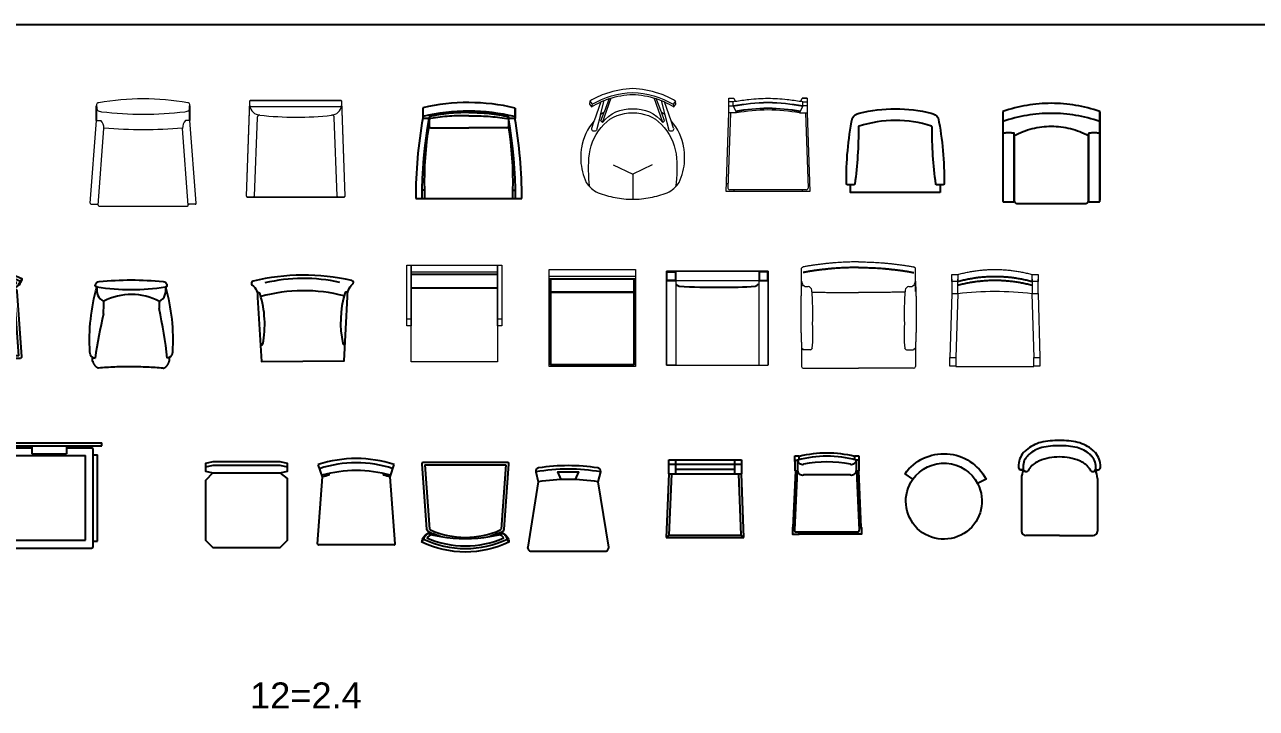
# Model space of a CAD drawing. Header units: millimetres. Extents: x 14385 to 129787, y 107826 to 186798.
# Drawn here: x 54986 to 62113, y 175873 to 179831 of the extents above; entities that cross this region are included whole.
import ezdxf

# ---------------------------------------------------------------- set-up
doc = ezdxf.new("R2010")
doc.units = ezdxf.units.MM
doc.header["$LTSCALE"] = 1000
doc.set_wipeout_variables(frame=1)
doc.linetypes.add('DASHED2', pattern=[0.375, 0.25, -0.125])
for name, color, linetype in [('FF-FURN', 51, 'Continuous'), ('TEXT', 50, 'Continuous'), ('wipess', 8, 'Continuous')]:
    doc.layers.add(name, color=color, linetype=linetype)
doc.styles.add('ar', font='arial.ttf')

# ---------------------------------------------------------------- blocks, each defined once
blk = doc.blocks.new('A$C05EE60CC')
blk.add_wipeout([(210.9, 121.7), (-210.1, -121.3), (-216.3, -121.9), (-217.8, -121.1), (-219.6, -119.1), (-387.2, 226.1), (-388.3, 231.5), (-388.1, 236.3), (-387, 240.9), (-384.6, 245.9), (-380.3, 251), (-354.5, 281.8), (-338.1, 301.4), (-377.9, 266.3), (-391, 248.9), (-398.5, 248.2), (-405.5, 248.3), (-414.6, 249.8), (-421.9, 252.2), (-430.3, 256.3), (-435.7, 260.1), (-441.1, 264.8), (-444, 267.8), (-445.8, 270), (-447.7, 272.6), (-449.5, 275.4), (-434.6, 296), (-427.3, 305.5), (-414.2, 321.5), (-397.6, 340.3), (-372.3, 366.1), (-351.1, 385.4), (-336.6, 397.6), (-297.9, 426.5), (-274.1, 441.9), (-238.6, 462.1), (-212.6, 474.9), (-183.1, 487.5), (-147.2, 500.4), (-114.9, 509.9), (-86.7, 516.5), (-50.3, 522.9), (-24.3, 526), (-13.7, 526.9), (-9.6, 517.3), (-8, 511.1), (-6.8, 500.1), (-7, 495.7), (-7.8, 489.2), (-8.9, 484.4), (-10.4, 479.9), (-12.1, 475.9), (-13.9, 472.3), (-15.9, 468.8), (-20.1, 463.1), (-23.4, 462.8), (-30.9, 461.9), (-41.7, 460.5), (-91.9, 443.5), (-60, 450.4), (-46.2, 452.7), (-39.9, 453.7), (-31.8, 454.7), (-22.2, 455.9), (-18.8, 456), (-15.2, 455.6), (-12.9, 455.1), (-10.5, 454.2), (-6.8, 452.3), (-4.7, 450.7), (-2.2, 448.4), (2.8, 440.9), (212.7, 131), (213.5, 129.2), (213.8, 126.8), (213.5, 125.1), (212.8, 123.8), (212.3, 123)])
at = {"color": 53}
blk.add_line((-13.7, 527), (-12.1, 507), dxfattribs=at)
at = {"color": 59}
for p, q in [((195.1, 129.9), (-13.8, 438.8)), ((-210.1, -104), (-373.1, 231.4)), ((195.1, 129.9), (-210.1, -104))]:
    blk.add_line(p, q, dxfattribs=at)
at = {"color": 0, "linetype": 'Continuous'}
blk.add_lwpolyline([(-91.9, 443.5, -0.03515), (-20.6, 456, -0.221919), (-2.2, 448.4), (211.6, 132.2, -0.488206), (210.9, 121.7), (-210.1, -121.3, -0.528393), (-220.3, -117.2), (-387.2, 226.1, -0.221919), (-384.6, 245.9), (-338.1, 301.4), (-377.9, 266.3), (-391, 248.9, -0.305892), (-449.5, 275.4, -0.225695), (-13.7, 527, -0.305892), (-20.1, 463.1, 0.010418), (-41.7, 460.5), (-91.9, 443.5)], format="xyb", dxfattribs=at)
at = {"color": 53}
blk.add_lwpolyline([(-449.5, 275.4), (-433, 264)], dxfattribs=at)
for centre, radius, start, end in [((32.9, -57), 565.8, 94.56345, 145.43655), ((-72.4, 495.3), 61.4, 328.43705, 11.01999), ((-392.7, 310.4), 61.4, 228.98001, 271.56295)]:
    blk.add_arc(centre, radius, start, end, dxfattribs=at)
at = {"color": 59}
for centre, radius, start, end in [((32.9, -57), 550.8, 96.16141, 143.83859), ((32.9, -57), 500.8, 96.22645, 143.77355), ((-72.4, 495.3), 46.4, 311.42754, 354.25754), ((-392.7, 310.4), 46.4, 245.74246, 288.57246)]:
    blk.add_arc(centre, radius, start, end, dxfattribs=at)
at = {"color": 0, "linetype": 'Continuous'}
blk.add_arc((207.4, -359.3), 856.8, 110.45237, 129.54763, dxfattribs=at)
at = {"color": 250}
for centre, start, end in [((-19.6, 432.5), 47.86314, 102.15075), ((-364.7, 233.2), 137.84925, 192.13686)]:
    blk.add_arc(centre, 8.6, start, end, dxfattribs=at)
blk = doc.blocks.new('做成ACAD TuKuai0062')
at = {"linetype": 'Continuous'}
blk.add_lwpolyline([(-214.6, 0), (214.6, 0, 0.462066), (234.3, 23.2), (173.2, 400.5), (188, 458.5, 0.417004), (171.4, 481.6, 0.075093), (-171.4, 481.6, 0.417004), (-188, 458.5), (-173.2, 400.5), (-234.3, 23.2, 0.462066), (-214.6, 0, -3.995659)], format="xyb", dxfattribs=at)
at = {"color": 57, "linetype": 'Continuous'}
blk.add_lwpolyline([(-40, 413.7), (-60, 458.5), (60, 458.5), (40, 413.7)], dxfattribs=at)
blk.add_arc((0, -658.5), 1132.7, 80.44743, 99.55257, dxfattribs=at)
at = {"linetype": 'Continuous'}
blk.add_arc((0, -666.4), 1080.9, 80.77726, 99.22274, dxfattribs=at)
blk = doc.blocks.new('B')
blk.add_wipeout([(-194.7, 274.3), (-237.9, 263.5), (-237.9, 220.3), (-194.7, 209.5), (-237.9, 166.3), (-237.9, -179.3), (-194.7, -222.5), (194.1, -222.5), (237.3, -179.3), (237.3, 177.1), (194.1, 209.5), (237.3, 220.3), (237.3, 263.5), (194.1, 274.3)]).dxf.layer = 'wipess'
at = {"color": 54, "linetype": 'ByBlock'}
for p, q in [((-194.7, 252.7), (-237.9, 241.9)), ((194.1, 252.7), (-194.7, 252.7)), ((237.3, 241.9), (194.1, 252.7)), ((-194.7, 209.5), (194.1, 209.5))]:
    blk.add_line(p, q, dxfattribs=at)
at = {"linetype": 'ByBlock'}
blk.add_lwpolyline([(194.1, 209.5), (237.3, 220.3), (237.3, 263.5), (194.1, 274.3), (-194.7, 274.3), (-237.9, 263.5), (-237.9, 220.3), (-194.7, 209.5), (-237.9, 166.3), (-237.9, -179.3), (-194.7, -222.5), (194.1, -222.5), (237.3, -179.3), (237.3, 177.1)], close=True, dxfattribs=at)
blk = doc.blocks.new('A$C4A8B782B')
blk.add_wipeout([(222.2, -1016.3), (222.2, -1040.4), (233.6, -1053.3), (237, -1067.9), (238, -1091), (239, -1130.2), (237.7, -1193.8), (235.2, -1232.1), (230.6, -1276.9), (223, -1328.3), (217.1, -1359.7), (209.2, -1396), (206.9, -1405.7), (204, -1417.2), (201.2, -1427.9), (198.4, -1438.5), (197.5, -1441.7), (196, -1446.9), (197.2, -1446.8), (199.3, -1447.1), (201.9, -1448.1), (203, -1448.9), (204.3, -1450.3), (205.7, -1452.9), (205.8, -1453.6), (205.6, -1456.5), (204.2, -1462.2), (202.1, -1466.5), (200.7, -1468.6), (198.1, -1471.4), (194.5, -1474.2), (191.7, -1475.8), (188.8, -1477), (185.9, -1477.8), (175.8, -1478.9), (126.1, -1483), (56.1, -1486.6), (10.5, -1487.5), (-19.5, -1487.4), (-82.5, -1485.7), (-150.4, -1481.4), (-177.3, -1479), (-191.3, -1477.2), (-197.7, -1474.2), (-202.4, -1470.1), (-205.9, -1465.3), (-207.7, -1461.1), (-208.8, -1455.2), (-208.4, -1451.9), (-207, -1449.6), (-205.5, -1448.3), (-204.4, -1447.6), (-202.4, -1447), (-200.9, -1446.8), (-199.7, -1446.9), (-206.3, -1422.7), (-212.4, -1398.5), (-217.7, -1375), (-225.5, -1334.7), (-231.1, -1300.4), (-234.7, -1272.6), (-238, -1242), (-240.2, -1214.1), (-242.5, -1160.1), (-242.6, -1128.9), (-242, -1100.8), (-241.1, -1081), (-239.9, -1061), (-232.8, -1046.6), (-226.2, -1040.7), (-222.5, -1038.5), (-221.5, -1016.5), (-218.9, -1007.6), (-214.5, -998.6), (-201.1, -983.7), (-186.9, -976), (-147.7, -979.8), (-103.4, -982.1), (-55.7, -984.1), (-16, -984.9), (59.9, -984.4), (108, -982.6), (134.5, -981.1), (167.2, -978.9), (187, -977.3), (196.4, -981.8), (206, -989.4), (212.6, -997.2), (216.9, -1004.7), (216.9, -1004.7)])
blk.add_lwpolyline([(222.2, -1016.3), (222.2, -1040.4, -0.272197), (237, -1070.3, -0.084996), (196, -1446.9, -0.358062), (205.7, -1452.9), (205.8, -1453.2), (205.8, -1454, -0.383738), (183.2, -1478.1, -0.050605), (-186.2, -1478.2, -0.392463), (-208.9, -1453.2, -0.389694), (-199.7, -1446.9, -0.084991), (-240.5, -1070.3, -0.302708), (-222.5, -1038.5), (-221.5, -1016.5)], format="xyb")
at = {"color": 55}
blk.add_lwpolyline([(-222.3, -1038.4, -0.092226), (-210.8, -1035.1)], format="xyb", dxfattribs=at)
at = {"color": 59, "linetype": 'DASHED2', "ltscale": 100}
for centre, radius, start, end in [((-168.3, -1026.8), 54.1, 110.10382, 169.04205), ((7.1, 1103.8), 2088.8, 264.66863, 274.93974), ((168, -1028), 54.1, 12.03498, 69.50456)]:
    blk.add_arc(centre, radius, start, end, dxfattribs=at)
at = {"color": 55}
for centre, radius, start, end in [((3007, -655.7), 3240, 186.72538, 191.85878), ((-2371.7, -673.3), 2603.8, 346.28981, 352.0138), ((204.1, -1067.9), 32.9, 56.7052, 85.26245), ((-741.2, -1326.5), 577.4, 356.34587, 0.49794), ((-741.2, -1326.5), 577.4, 356.34587, 0.49794), ((1856.3, -1350.5), 1699.3, 177.97854, 180.47427), ((1856.3, -1350.5), 1699.3, 177.97854, 180.47427), ((-130.9, -1426.4), 71.8, 118.36809, 196.57281), ((-2.8, -1053), 350.1, 242.38583, 297.16637), ((123.6, -1429.6), 74.3, 346.57778, 63.38635), ((-1.8, -2772.8), 1340.6, 81.51389, 98.48882)]:
    blk.add_arc(centre, radius, start, end, dxfattribs=at)
blk = doc.blocks.new('YZ-1')
blk.add_wipeout([(0, 0), (338.1, -338.1), (598.3, -106.9), (614.8, -92.3), (621.8, -84.3), (625.2, -81.1), (643.2, -68.9), (652, -65.2), (658.8, -63.1), (669.9, -61.1), (675.9, -60.6), (682.8, -60.7), (688.2, -61.2), (692.5, -60.8), (695.1, -59.7), (697.8, -57.7), (699.3, -55.9), (700.4, -53.7), (701.3, -49.2), (700.9, -46), (697.9, -40.2), (679.2, -11), (667.2, 7), (651.5, 29.4), (632.6, 55), (623.3, 67.2), (612.4, 81), (599.7, 96.5), (584.7, 114.4), (571.2, 129.9), (556.3, 146.3), (536.7, 167.1), (516, 188.1), (501.8, 201.9), (481.4, 221), (459.9, 240.2), (430.9, 264.7), (418.3, 274.9), (401.7, 288), (362.2, 317.2), (336.5, 334.9), (318.7, 346.7), (305.5, 355.1), (295.3, 361.4), (289.6, 363.2), (285.3, 362.7), (282.2, 361.2), (280.4, 359.7), (277.1, 348.8), (277.1, 348.8), (277.4, 337.7), (276.5, 328.2), (274.3, 318.3), (270.8, 308.7), (256.2, 286.3), (251.5, 281.5), (237.4, 267.3), (222.4, 250.4), (160.5, 180.7)])
at = {"color": 0, "linetype": 'Continuous'}
blk.add_lwpolyline([(614.8, -92.3, -0.259493), (686.9, -61, 0.672201), (699.3, -42.4, 0.117136), (295.6, 361.2, 0.672201), (277.1, 348.8, -0.259493), (245.8, 276.7), (0, 0), (338.1, -338.1), (614.8, -92.3)], format="xyb", dxfattribs=at)
at = {"color": 53, "linetype": 'Continuous'}
for centre, radius, start, end in [((261.2, 286.6), 11.8, 327.66047, 71.21246), ((261.2, 286.6), 11.8, 327.66047, 71.21246), ((-246.6, 554.8), 586.1, 303.42141, 332.07153), ((-194.8, -532.9), 922.3, 29.8366, 60.1634), ((73.4, 74), 8.87, 187.87134, 288.07578), ((65.4, 63.9), 10.9, 8.64333, 84.37596), ((892.8, -584.7), 586.1, 117.92847, 146.57859), ((624.7, -76.8), 11.8, 18.78754, 122.33953), ((624.7, -76.8), 11.8, 18.78754, 122.33953), ((412.1, -264.6), 8.87, 161.92422, 262.12866), ((402, -272.7), 10.9, 5.62404, 81.35667)]:
    blk.add_arc(centre, radius, start, end, dxfattribs=at)
at = {"color": 58}
blk.add_arc((-194.9, -533), 993.1, 32.39531, 57.60469, dxfattribs=at)
blk = doc.blocks.new('做成ACAD TuKuai0719')
blk.add_wipeout([(-259.3, 0), (-259.3, 43.9), (-277, 44.2), (-280.9, 45.8), (-282.7, 59), (-282.8, 81.3), (-281.7, 143.6), (-280.5, 171.6), (-278.5, 205.3), (-273.4, 264.3), (-269.2, 301), (-264, 339.5), (-259.2, 370.7), (-254.2, 399.3), (-250.5, 419.3), (-248.1, 431.3), (-241.7, 440.2), (-231.3, 449.3), (-219.8, 455.4), (-208.4, 458.5), (-181.4, 464.7), (-137.8, 472.8), (-101.5, 477.8), (-75.9, 480.5), (-44.6, 482.6), (-22.3, 483.5), (10.9, 483.7), (39.4, 482.9), (72.5, 480.7), (108.8, 477), (160.1, 468.9), (193.9, 461.9), (221, 453.8), (230.5, 448.2), (248.1, 431.3), (250.8, 417.3), (255.4, 392.7), (271.3, 283.7), (279, 197.4), (281.3, 153.5), (282.6, 106.3), (282.8, 71.8), (282.6, 51.5), (282.5, 49.7), (280.9, 45.8), (277, 44.2), (271.1, 44.1), (259.3, 44.1), (259.3, 0)])
at = {"layer": 'FF-FURN', "color": 51, "linetype": 'Continuous'}
blk.add_lwpolyline([(259.3, 0), (-259.3, 0), (-259.3, 43.9), (-277, 44.2, -0.404215), (-282.5, 49.7, -0.053896), (-248.1, 431.3, -0.224954), (-208.4, 458.5, -0.121318), (208.4, 458.5, -0.169756), (248.1, 431.3, -0.053896), (282.5, 49.7, -0.404215), (277, 44.2), (259.3, 43.9), (259.3, 0)], format="xyb", dxfattribs=at)
at = {"layer": 'FF-FURN', "color": 55, "linetype": 'Continuous'}
blk.add_lwpolyline([(259.3, 43.9), (240.2, 43.6, -0.439586), (234.6, 48.4, -0.037626), (213.3, 378, 0.327158), (209.5, 383.4, 0.160777), (-209.5, 382.6, 0.32639), (-213.3, 377.2, -0.037539), (-234.6, 48.4, -0.378642), (-240.2, 43.6), (-259.3, 43.9)], format="xyb", dxfattribs=at)
blk = doc.blocks.new('FDSAAFDFSAFS')
at = {"linetype": 'Continuous', "lineweight": 5}
for p, q in [((106165.5, 14720.8), (105852, 14356.3)), ((106205, 14695.8), (105914.9, 14358.6)), ((106173.3, 14721.4), (106198.8, 14695.9)), ((106574.1, 14335.1), (106212.9, 14696.4)), ((105852, 14356.3), (105870.2, 14338.1)), ((106574.6, 14327.3), (106236.8, 14036.7)), ((106599, 14287.3), (106234.5, 13973.7)), ((106599.6, 14295.1), (106574.1, 14320.6)), ((106234.5, 13973.7), (106216.3, 13991.9)), ((106234.5, 13973.7), (106216.3, 13991.9))]:
    blk.add_line(p, q, dxfattribs=at)
for p, q in [((105852.6, 14355.7), (105792.3, 14295.8)), ((106233.9, 13974.3), (106174, 13914))]:
    blk.add_line(p, q)
for centre, radius, start, end in [((106169.7, 14717.1), 5.57, 49.78778, 138.80275), ((106169.7, 14717.7), 5.15, 45, 135), ((106195.2, 14692.2), 5.15, 315, 45), ((106209.2, 14692.7), 5.22, 45.35418, 143.34332), ((105867.8, 14402.2), 64.2, 272.08646, 317.1637), ((104299.9, 12421.6), 2518.1, 39.81456, 50.18544), ((106570.4, 14331), 5.55, 318.96209, 48.63121), ((105796.4, 14283.5), 11.3, 140.91213, 230.75231), ((105842.8, 14244.9), 71.7, 114.61439, 140.33156), ((106996.6, 15118.3), 1472.9, 214.94114, 235.05886), ((105813.5, 14278.1), 32, 42.9956, 91.0722), ((105813.5, 14278.1), 32, 42.9956, 91.0722), ((104567.6, 12689.4), 2050.6, 38.24283, 51.75717), ((106570.5, 14316.9), 5.15, 45, 135), ((106595.4, 14291.5), 5.57, 311.19725, 40.21222), ((106280.5, 13989.6), 64.2, 132.8363, 177.91354), ((106161.8, 13918.1), 11.3, 219.24769, 309.08787), ((106123.2, 13964.5), 71.7, 309.66844, 335.38561), ((106156.3, 13935.3), 32, 358.9278, 47.0044)]:
    blk.add_arc(centre, radius, start, end, dxfattribs=at)
blk = doc.blocks.new('A$C34412BD5')
blk.add_wipeout([(-202, 137.8), (-206.1, 126.5), (-210.1, 110.9), (-212.2, 93), (-212.2, -212.5), (-209, -224.9), (-203.1, -231.8), (-187.2, -237.5), (202.8, -237.5), (220.5, -230.2), (226.7, -219.9), (227.8, -212.5), (227.8, 93), (226.6, 105), (222, 125.5), (219.8, 132), (217.5, 137.8), (235.6, 144.6), (241, 148.5), (243.8, 153.2), (244.7, 157), (244, 178.8), (232.5, 217.5), (217, 241.2), (200.7, 257), (170.5, 278.7), (152.4, 288.3), (125.7, 298.8), (80.8, 307.9), (13.4, 312.5), (-13.2, 312.3), (-46.1, 310.2), (-84.2, 304.9), (-115, 297.2), (-144.8, 284.3), (-177.3, 263.4), (-196.9, 246.5), (-213.7, 223.5), (-225.1, 196.2), (-228, 182.1), (-228.9, 174.1), (-229.2, 165.5), (-229.1, 160.6), (-226.4, 149.7), (-220.1, 144.6)]).dxf.layer = 'wipess'
at = {"ltscale": 15}
for p, q in [((-188.7, 132.9), (-220.1, 144.6)), ((204.2, 132.9), (235.6, 144.6)), ((-212.2, 93), (-212.2, -212.5)), ((227.8, 93), (227.8, -212.5)), ((7.8, -237.5), (-187.2, -237.5)), ((7.8, -237.5), (202.8, -237.5))]:
    blk.add_line(p, q, dxfattribs=at)
for centre, radius, start, end in [((-45.2, 94.4), 214.5, 104.63812, 130.72961), ((2.1, -179.1), 491.6, 89.34092, 101.9162), ((13.4, -179.1), 491.6, 78.0838, 90.65908), ((60.7, 94.4), 214.5, 49.27039, 75.36188), ((-112.6, 165.5), 116.6, 138.56721, 182.44189), ((-111.1, 159.6), 91.8, 138.47916, 186.65996), ((-136.7, 189.9), 82.7, 125.32961, 141.64732), ((-136.4, 189.1), 53.5, 126.94351, 144.16226), ((-44.8, 93), 186.1, 105.49102, 131.70898), ((3.4, -82.6), 300, 89.20759, 111.76461), ((2.1, -179.3), 461.8, 89.3444, 102.07791), ((12.1, -82.6), 300, 68.23539, 90.79241), ((13.4, -179.3), 461.8, 77.92209, 90.6556), ((60.4, 93), 186.1, 48.29102, 74.50898), ((152, 189.1), 53.5, 35.83774, 53.05649), ((126.6, 159.6), 91.8, 353.34004, 41.52084), ((152.2, 189.9), 82.7, 38.35268, 54.67039), ((128.2, 165.5), 116.6, 357.55811, 41.43279), ((-214.2, 158.4), 15.1, 171.86266, 315.12409), ((-185.4, 149.5), 16.9, 180.41646, 314.66507), ((-106.5, 106), 74.1, 139.73037, 154.89465), ((-58.5, 74.1), 131.5, 112.02199, 142.60734), ((74, 74.1), 131.5, 37.39266, 67.97801), ((122.1, 106), 74.1, 25.10535, 40.26963), ((201, 149.5), 16.9, 225.33493, 359.58354), ((229.7, 158.4), 15.1, 224.87591, 8.13734), ((-78.3, 85.9), 134.1, 155.50104, 176.94975), ((93.8, 85.9), 134.1, 3.05025, 24.49896), ((-187.2, -212.5), 25, 180, 270), ((202.8, -212.5), 25, 270, 0)]:
    blk.add_arc(centre, radius, start, end, dxfattribs=at)
blk = doc.blocks.new('A$C1F63720F')
at = {"color": 0}
for p, q in [((-185, -49.5), (-185, -16.7)), ((-185, -16.7), (-160, -16.7)), ((-185, -41.3), (-170, -41.3)), ((-185, -49.5), (-185, -103)), ((-170, -41.3), (-170, -103)), ((-160, -38.3), (-160, -16.7)), ((160, -16.7), (160, -38.6)), ((160, -16.7), (185, -16.7)), ((170, -41.3), (170, -103)), ((185, -41.3), (170, -41.3)), ((185, -16.7), (185, -49.5)), ((185, -49.5), (185, -103)), ((-182, -103), (-197, -430)), ((-185, -103), (-170, -103)), ((170, -103), (185, -103)), ((182, -103), (197, -430)), ((-160, -467), (160, -467))]:
    blk.add_line(p, q, dxfattribs=at)
at = {"color": 55}
for p, q in [((-172, -103.4), (-187.6, -446.6)), ((172, -103.4), (187.6, -446.6)), ((-177.6, -457), (177.6, -457))]:
    blk.add_line(p, q, dxfattribs=at)
at = {"color": 0}
for points in [[(-187, -430), (-200, -430), (-200, -470), (-160, -470), (-160, -457)], [(187, -430), (200, -430), (200, -470), (160, -470), (160, -457)]]:
    blk.add_lwpolyline(points, dxfattribs=at)
for centre, radius, start, end in [((0, -659), 659, 75.94856, 104.05144), ((0, -649.1), 631.1, 74.3721, 105.6279)]:
    blk.add_arc(centre, radius, start, end, dxfattribs=at)
at = {"color": 55}
for centre, radius, start, end in [((-141.5, -36.5), 29, 189.70009, 281.06935), ((0, -741.1), 689.8, 78.63706, 101.36294), ((141.5, -36.5), 29, 258.93065, 350.29991), ((-141.5, -98.1), 29, 189.70009, 281.06935), ((0, -15763.9), 15637.9, 89.50208, 90.49792), ((141.5, -98.1), 29, 258.93065, 350.29991), ((-177.6, -447), 10, 177.89835, 270), ((177.6, -447), 10, 270, 2.10165)]:
    blk.add_arc(centre, radius, start, end, dxfattribs=at)
blk = doc.blocks.new('A$C61952115')
at = {"color": 0}
for p, q in [((-210, -80), (-210, 0)), ((-210, 0), (210, 0)), ((-170, -80), (-170, 0)), ((170, 0), (170, -80)), ((210, 0), (210, -80)), ((-210, -80), (-225, -450)), ((-210, -80), (210, -80)), ((225, -450), (210, -80)), ((-225, -450), (225, -450))]:
    blk.add_line(p, q, dxfattribs=at)
at = {"color": 55}
for p, q in [((-210, -25), (210, -25)), ((-170, -53.3), (170, -53.3)), ((-195, -80.6), (-209.4, -435)), ((209.4, -435), (195, -80.6)), ((-209.4, -435), (-225, -450)), ((-209.4, -435), (209.4, -435)), ((225, -450), (209.4, -435))]:
    blk.add_line(p, q, dxfattribs=at)
blk = doc.blocks.new('A$C6CEC5659')
at = {"color": 51, "linetype": 'Continuous', "elevation": -559}
blk.add_lwpolyline([(-184.8, 91.8), (-229.7, 123.5, -0.561699), (238.9, 91.8), (190.1, 66.4, -1.780312), (-184.8, 91.8, 0.317468)], format="xyb", dxfattribs=at)
at = {"color": 55, "linetype": 'Continuous', "elevation": -559}
blk.add_lwpolyline([(-184.8, 91.8, -0.561699), (190.1, 66.4, -1.64738)], format="xyb", dxfattribs=at)
blk = doc.blocks.new('A$C65FF09FF')
for p, q in [((-119.8, 187.4), (-143.9, 259.1)), ((271.6, 187.4), (295.8, 259.1)), ((-148.7, -199.1), (-119.8, 187.4)), ((300.6, -199.1), (271.6, 187.4)), ((294.6, -205.4), (-142.7, -205.4))]:
    blk.add_line(p, q)
at = {"color": 55}
for p, q in [((-81, 197.1), (-83.7, 206.9)), ((232.8, 197.1), (235.5, 206.9))]:
    blk.add_line(p, q, dxfattribs=at)
for centre, radius, start, end in [((75.9, -413.8), 707.9, 71.90766, 108.09234), ((75.9, -504.2), 728.8, 74.20272, 105.79728), ((-142.7, -199.4), 6, 176.82017, 270), ((294.6, -199.4), 6, 270, 3.17983)]:
    blk.add_arc(centre, radius, start, end)
for centre, radius, start, end in [((75.9, -414.3), 683.4, 71.82778, 108.17222), ((75.9, -516.3), 730.5, 102.40276, 105.54187), ((75.9, -516.3), 730.5, 74.45813, 77.59724)]:
    blk.add_arc(centre, radius, start, end, dxfattribs=at)
blk = doc.blocks.new('A$C4B8874EE')
for p, q in [((-305, 610), (305, 610)), ((-305, 592), (-305, 610)), ((-305, 592), (305, 592)), ((-245, 580), (-100, 580)), ((-100, 592), (-100, 545)), ((100, 592), (100, 545)), ((100, 580), (245, 580)), ((305, 592), (305, 610)), ((-280, 40), (-280, 540)), ((-280, 540), (-255, 540)), ((-255, 10), (-255, 570)), ((-100, 545), (100, 545)), ((255, 10), (255, 570)), ((255, 540), (280, 540)), ((280, 40), (280, 540)), ((-280, 40), (-255, 40)), ((-245, 0), (245, 0)), ((255, 40), (280, 40))]:
    blk.add_line(p, q)
at = {"color": 55, "linetype": 'Continuous', "ltscale": 0.05}
for p, q in [((-210, 535), (210, 535)), ((-210, 45), (-210, 535)), ((210, 45), (210, 535)), ((-210, 45), (210, 45))]:
    blk.add_line(p, q, dxfattribs=at)
for centre, start, end in [((-245, 570), 90, 180), ((245, 570), 0, 90), ((-245, 10), 180, 270), ((245, 10), 270, 0)]:
    blk.add_arc(centre, 10, start, end)
blk = doc.blocks.new('A$C4EF15D10')
for p, q in [((-266.4, 524.7), (-266.4, 464.9)), ((-266.4, 524.7), (-266.4, 464.9)), ((267.4, 524.2), (267.4, 464.4)), ((267.4, 464.3), (267.4, 524.2)), ((-266.4, 464.9), (-229.4, 464.9)), ((-229.4, 473.9), (-229.5, 419.7)), ((230.4, 473.5), (230.3, 419.2)), ((267.4, 464.4), (230.4, 464.4)), ((-219.5, 409.7), (0.4, 409.8)), ((220.3, 409.2), (0.4, 409.8)), ((-307, 0), (307, 0)), ((-255, 0), (-255, 49.9)), ((255, 0), (255, 49.4))]:
    blk.add_line(p, q)
at = {"color": 58}
for p, q in [((-255, 49.6), (-269.1, 49.6)), ((255, 49.1), (269.2, 49.1))]:
    blk.add_line(p, q, dxfattribs=at)
for points in [[(-270, 0), (-269.2, 58.3), (-267.1, 116.7), (-263.9, 175), (-259.4, 233.2), (-253.7, 291.4), (-246.8, 349.4), (-238.7, 407.2), (-229.4, 464.9)], [(270, 0), (269.3, 57.8), (267.4, 116.1), (264.2, 174.5), (259.9, 232.7), (254.3, 290.8), (247.6, 348.9), (239.6, 406.7), (230.4, 464.4)]]:
    blk.add_lwpolyline(points, dxfattribs=at)
for points in [[(-116.4, 492.4, 0.02881), (-229.4, 473.9, 0.02881)], [(0.5, 497.8), (-4.5, 497.8, 0.028121), (-116.4, 492.4, 0.028121)], [(0.5, 497.8), (5.5, 497.8, -0.028121), (117.4, 492.2, -0.028121)], [(117.4, 492.2, -0.028787), (230.4, 473.5, -0.028787)]]:
    blk.add_lwpolyline(points, format="xyb")
for points in [[(-111.1, 476.5, 0.022439), (-219.4, 463.9, 0.022439)], [(0.5, 479.3), (-4.5, 479.4, 0.021648), (-111.1, 476.5, 0.021648)], [(0.5, 479.3), (5.5, 479.4, -0.021648), (112, 476.3, -0.021648)], [(112, 476.3, -0.022428), (220.4, 463.5, -0.022428)]]:
    blk.add_lwpolyline(points, format="xyb", dxfattribs=at)
for points in [[(-255.1, 49.9), (-255.6, 96.3), (-255.1, 142.7), (-253.5, 189), (-250.8, 235.3), (-247.1, 281.6), (-242.3, 327.7), (-236.4, 373.8), (-229.5, 419.7)], [(255.2, 49.4), (255.8, 95.7), (255.4, 142.1), (253.9, 188.5), (251.3, 234.8), (247.7, 281.1), (243, 327.2), (237.2, 373.3), (230.3, 419.2)]]:
    blk.add_lwpolyline(points)
for centre, radius, start, end in [((-0.6, -604.6), 1160.2, 76.64148, 103.24283), ((2369.8, 0.7), 2676.8, 170.01295, 180.01434), ((-2369.8, 0.7), 2676.8, 359.98566, 9.98705), ((-219.5, 419.7), 10, 179.94215, 269.94215), ((220.3, 419.2), 10, 269.94215, 359.94215)]:
    blk.add_arc(centre, radius, start, end)
for centre, radius, start, end in [((-0.7, -650.3), 1156, 76.59309, 103.29122), ((-219.4, 473.9), 10, 179.94215, 269.94215), ((220.4, 473.5), 10, 269.94215, 359.94215)]:
    blk.add_arc(centre, radius, start, end, dxfattribs=at)
blk = doc.blocks.new('A$C1D2B6E76')
at = {"linetype": 'Continuous', "lineweight": 15}
for p, q in [((-253.5, 276.8), (-253.5, 193.3)), ((-218.9, 190.1), (-218.9, 276.8)), ((211.1, 276.8), (211.1, 193.3)), ((245.6, 190.1), (245.6, 276.8)), ((-253.5, 193.3), (-263.9, -176.2)), ((-218.9, 193.3), (-229.2, -176.2)), ((245.6, 193.7), (256.1, -176.2)), ((-229.4, -228.2), (221.3, -228.2))]:
    blk.add_line(p, q, dxfattribs=at)
at = {"linetype": 'Continuous', "lineweight": 9}
for p, q in [((-218.9, 193.3), (-253.9, 193.3)), ((245.6, 193.3), (210.6, 193.3))]:
    blk.add_line(p, q, dxfattribs=at)
at = {"linetype": 'Continuous', "lineweight": 0}
blk.add_line((210.6, 193.3), (221.3, -176.2), dxfattribs=at)
at = {"linetype": 'Continuous', "lineweight": 5}
for p, q in [((-229.2, -226.2), (-229.2, -228.2)), ((221.3, -226.3), (221.3, -228.7))]:
    blk.add_line(p, q, dxfattribs=at)
at = {"linetype": 'Continuous', "lineweight": 15}
for points in [[(-253.5, 304.3), (-218.9, 304.3), (-218.9, 264.3), (-253.5, 264.3)], [(211.1, 304.3), (245.6, 304.3), (245.6, 264.3), (211.1, 264.3)], [(-263.9, -176.2), (-229.2, -176.2), (-229.2, -226.2), (-263.9, -226.2)], [(221.3, -176.2), (256.1, -176.2), (256.1, -226.2), (221.3, -226.2)]]:
    blk.add_lwpolyline(points, close=True, dxfattribs=at)
at = {"color": 55, "flags": 128}
blk.add_lwpolyline([(-218.2, 239.7), (-218.9, 239.6), (-218.9, 237.9)], dxfattribs=at)
at = {"linetype": 'Continuous', "lineweight": 15}
blk.add_arc((-4.2, -1682.6), 1888.1, 83.46821, 96.53179, dxfattribs=at)
at = {"linetype": 'Continuous', "lineweight": 5}
blk.add_open_spline([(-218.9, 304.3), (-3.9, 362.9), (211.1, 304.3)], degree=2, dxfattribs=at)
at = {"color": 55}
for points in [[(-218.9, 264.3), (-3.9, 323), (211.1, 264.3)], [(-218.9, 242.9), (-3.9, 299.8), (211.1, 242.9)]]:
    blk.add_open_spline(points, degree=2, dxfattribs=at)
blk = doc.blocks.new('A$C703F2600')
at = {"linetype": 'Continuous', "lineweight": 15}
for p, q in [((-347.3, 125.1), (-347.3, 259.1)), ((311.2, 125.1), (311.2, 259.1)), ((-347.3, -202), (-347.3, -309.9)), ((-295.6, -212), (-337.3, -212)), ((259.6, -212), (301.2, -212)), ((311.2, -202), (311.2, -309.9)), ((-347.3, -309.9), (-347.3, -309.9)), ((-337.3, -319.9), (-52.3, -319.9)), ((-52.3, -319.9), (-18, -319.9)), ((16.2, -319.9), (-18, -319.9)), ((301.2, -319.9), (16.2, -319.9)), ((311.2, -309.9), (311.2, -309.9))]:
    blk.add_line(p, q, dxfattribs=at)
for centre, radius, start, end in [((-333.6, 252.1), 15.3, 100.66475, 153.15949), ((297.5, 252.1), 15.3, 26.84051, 79.33525), ((-309.5, 185.6), 37.7, 180.88811, 216.76131), ((-315, 187.4), 34.8, 224.53115, 278.59895), ((-313.5, 126.1), 27.2, 14.75072, 81.9822), ((277.5, 126.1), 27.2, 98.0178, 165.24928), ((278.9, 187.4), 34.8, 261.40105, 315.46885), ((273.5, 185.6), 37.7, 323.23869, 359.11189), ((-2278.1, -4.2), 1995.6, 358.34458, 3.94127), ((2242.1, -4.2), 1995.6, 176.05873, 181.65542), ((-1404.6, -118.2), 1122.6, 355.63177, 2.87935), ((1368.6, -118.2), 1122.6, 177.12065, 184.36823), ((-324.4, -189.2), 26.2, 209.34642, 240.65358), ((-298.7, -197.8), 14.5, 281.52743, 348.47257), ((262.7, -197.8), 14.5, 191.52743, 258.47257), ((288.4, -189.2), 26.2, 299.34642, 330.65358), ((-337.3, -309.9), 10, 180, 270), ((301.2, -309.9), 10, 270, 0)]:
    blk.add_arc(centre, radius, start, end, dxfattribs=at)
for points in [[(-18, 296.1), (-177.5, 296), (-337, 267.2)], [(-18, 296.1), (141.5, 296), (301, 267.2)], [(-347.3, 185), (-357.2, -7.3), (-347.3, -202)], [(311.2, 185), (321.2, -7.3), (311.2, -202)], [(-286.5, 121.6), (-152.3, 118.3), (-18, 118.3)], [(250.5, 121.6), (116.2, 118.3), (-18, 118.3)]]:
    blk.add_open_spline(points, degree=2, dxfattribs=at)
at = {"color": 55}
for points in [[(-18, 263.6), (-177.8, 263.6), (-337.7, 234.7)], [(-18, 263.6), (141.8, 263.6), (301.6, 234.7)]]:
    blk.add_open_spline(points, degree=2, dxfattribs=at)
blk = doc.blocks.new('A$C066F730C')
at = {"linetype": 'Continuous', "lineweight": 15}
blk.add_line((278.7, 202.2), (278.7, -284.8), dxfattribs=at)
for points in [[(-311.3, 257.2), (278.7, 257.2), (278.7, 202.2), (-311.3, 202.2)], [(-311.3, 202.2), (-256.3, 202.2), (-256.3, -286.6), (-311.3, -286.6)], [(278.7, 202.2), (223.7, 202.2), (223.7, -286.6), (278.7, -286.6)]]:
    blk.add_lwpolyline(points, close=True, dxfattribs=at)
at = {"linetype": 'Continuous', "lineweight": 0}
blk.add_lwpolyline([(-311.3, -286.6), (278.7, -286.6), (278.7, 257.2), (-311.3, 257.2)], close=True, dxfattribs=at)
at = {"color": 55}
for points in [[(-308.2, 254.3), (-258.2, 254.3), (-258.2, 204.3), (-308.2, 204.3)], [(275.5, 254.3), (225.5, 254.3), (225.5, 204.3), (275.5, 204.3)]]:
    blk.add_lwpolyline(points, close=True, dxfattribs=at)
for centre, radius, start, end in [((-226.5, 209.1), 38.7, 219.57146, 236.61359), ((-220.8, 211.6), 44.1, 232.28726, 240.45421), ((-234.7, 185), 14.1, 236.38691, 256.68128), ((-23.2, 3403.1), 3239, 266.1976, 270.47413), ((25.8, 2385.1), 2221, 269.42765, 274.59224), ((200.4, 185), 14.1, 283.31872, 303.61309), ((186.5, 211.6), 44.1, 299.54579, 307.71274), ((192.2, 209.1), 38.7, 303.38641, 320.42854)]:
    blk.add_arc(centre, radius, start, end, dxfattribs=at)
blk = doc.blocks.new('A$C549070F6')
at = {"linetype": 'Continuous', "lineweight": 9}
for p, q in [((318.4, 218), (-181.6, 218)), ((-181.6, 140.8), (318.4, 140.8))]:
    blk.add_line(p, q, dxfattribs=at)
for points in [[(-181.6, 270.8), (318.4, 270.8), (318.4, -289.2), (-181.6, -289.2)], [(-181.6, 270.8), (318.4, 270.8), (318.4, 230.8), (-181.6, 230.8)]]:
    blk.add_lwpolyline(points, close=True, dxfattribs=at)
at = {"color": 55}
for points in [[(-171.6, 218), (308.4, 218), (308.4, 140.8), (-171.6, 140.8)], [(-171.6, 140.8), (308.4, 140.8), (308.4, -279.2), (-171.6, -279.2)]]:
    blk.add_lwpolyline(points, close=True, dxfattribs=at)
blk = doc.blocks.new('A$C378D28FB')
at = {"color": 55}
for p, q in [((230.7, 197.6), (-269.3, 197.6)), ((-269.3, 120.3), (230.7, 120.3))]:
    blk.add_line(p, q, dxfattribs=at)
at = {"linetype": 'Continuous', "lineweight": 5}
for points in [[(-294.3, 250.3), (-269.3, 250.3), (-269.3, -99.7), (-294.3, -99.7)], [(230.7, 250.3), (255.7, 250.3), (255.7, -99.7), (230.7, -99.7)], [(-294.3, -59.1), (-269.3, -59.1), (-269.3, -99.7), (-294.3, -99.7)], [(230.7, -59.1), (255.7, -59.1), (255.7, -99.7), (230.7, -99.7)]]:
    blk.add_lwpolyline(points, close=True, dxfattribs=at)
at = {"linetype": 'Continuous', "lineweight": 9}
for points in [[(-269.3, 250.3), (230.7, 250.3), (230.7, -309.7), (-269.3, -309.7)], [(-269.3, 250.3), (230.7, 250.3), (230.7, 210.3), (-269.3, 210.3)]]:
    blk.add_lwpolyline(points, close=True, dxfattribs=at)
blk = doc.blocks.new('A$C43336C80')
for p, q in [((-280, 532.4), (-280, 14.5)), ((280, 532.4), (280, 19.4)), ((280, 9.7), (280, 532.4)), ((280, 516.4), (280, 445.3)), ((280, 501.9), (280, 445.3)), ((-215.2, 392.1), (-215.2, 19.4)), ((216.2, 406.7), (215.2, 406.6)), ((215.2, 406.6), (215.2, 14.5)), ((215.2, 406.6), (215.2, 406.6)), ((215.2, 19.4), (215.2, 392)), ((217.2, 406.8), (216.2, 406.7)), ((218.2, 406.9), (217.2, 406.8)), ((219.2, 407.1), (218.2, 406.9)), ((220.3, 407.2), (219.2, 407.1)), ((221.3, 407.3), (220.3, 407.2)), ((222.3, 407.4), (221.3, 407.3)), ((223.3, 407.5), (222.3, 407.4)), ((224.3, 407.6), (223.3, 407.5)), ((225.3, 407.7), (224.3, 407.6)), ((226.3, 407.8), (225.3, 407.7)), ((227.3, 407.9), (226.3, 407.8)), ((228.3, 407.9), (227.3, 407.9)), ((229.4, 408), (228.3, 407.9)), ((230.4, 408.1), (229.4, 408)), ((231.4, 408.2), (230.4, 408.1)), ((232.4, 408.2), (231.4, 408.2)), ((233.4, 408.3), (232.4, 408.2)), ((234.4, 408.3), (233.4, 408.3)), ((235.4, 408.4), (234.4, 408.3)), ((236.4, 408.4), (235.4, 408.4)), ((237.5, 408.5), (236.4, 408.4)), ((238.5, 408.5), (237.5, 408.5)), ((239.5, 408.6), (238.5, 408.5)), ((240.5, 408.6), (239.5, 408.6)), ((241.5, 408.6), (240.5, 408.6)), ((242.5, 408.6), (241.5, 408.6)), ((243.5, 408.7), (242.5, 408.6)), ((244.6, 408.7), (243.5, 408.7)), ((245.6, 408.7), (244.6, 408.7)), ((246.6, 408.7), (245.6, 408.7)), ((247.6, 408.7), (246.6, 408.7)), ((248.6, 408.7), (247.6, 408.7)), ((249.6, 408.7), (248.6, 408.7)), ((250.7, 408.7), (249.6, 408.7)), ((251.7, 408.7), (250.7, 408.7)), ((252.7, 408.6), (251.7, 408.7)), ((253.7, 408.6), (252.7, 408.6)), ((254.7, 408.6), (253.7, 408.6)), ((255.7, 408.6), (254.7, 408.6)), ((256.7, 408.5), (255.7, 408.6)), ((257.8, 408.5), (256.7, 408.5)), ((258.8, 408.4), (257.8, 408.5)), ((259.8, 408.4), (258.8, 408.4)), ((260.8, 408.3), (259.8, 408.4)), ((261.8, 408.3), (260.8, 408.3)), ((262.8, 408.2), (261.8, 408.3)), ((263.8, 408.2), (262.8, 408.2)), ((264.9, 408.1), (263.8, 408.2)), ((265.9, 408), (264.9, 408.1)), ((266.9, 407.9), (265.9, 408)), ((267.9, 407.9), (266.9, 407.9)), ((268.9, 407.8), (267.9, 407.9)), ((269.9, 407.7), (268.9, 407.8)), ((270.9, 407.6), (269.9, 407.7)), ((271.9, 407.5), (270.9, 407.6)), ((272.9, 407.4), (271.9, 407.5)), ((274, 407.3), (272.9, 407.4)), ((275, 407.2), (274, 407.3)), ((276, 407.1), (275, 407.2)), ((277, 406.9), (276, 407.1)), ((278, 406.8), (277, 406.9)), ((279, 406.7), (278, 406.8)), ((280, 406.6), (279, 406.7)), ((280, 14.5), (280, 406.6)), ((-196.7, 0), (196.7, 0)), ((215.2, 14.5), (215.2, 14.3)), ((215.2, 14.3), (215.2, 14)), ((215.2, 14), (215.3, 13.8)), ((215.3, 13.8), (215.3, 13.6)), ((215.3, 13.6), (215.3, 13.3)), ((215.3, 13.3), (215.4, 13.1)), ((215.4, 13.1), (215.5, 12.9)), ((215.5, 12.9), (215.6, 12.7)), ((215.6, 12.7), (215.7, 12.4)), ((215.7, 12.4), (215.8, 12.2)), ((215.8, 12.2), (215.9, 12)), ((215.9, 12), (216, 11.8)), ((216, 11.8), (216.1, 11.6)), ((216.1, 11.6), (216.3, 11.4)), ((216.3, 11.4), (216.4, 11.3)), ((216.4, 11.3), (216.6, 11.1)), ((216.6, 11.1), (216.7, 10.9)), ((216.7, 10.9), (216.9, 10.8)), ((216.9, 10.8), (217.1, 10.6)), ((217.1, 10.6), (217.3, 10.5)), ((217.3, 10.5), (217.5, 10.4)), ((217.5, 10.4), (217.7, 10.2)), ((217.7, 10.2), (217.9, 10.1)), ((217.9, 10.1), (218.1, 10)), ((218.1, 10), (218.3, 10)), ((218.3, 10), (218.5, 9.9)), ((218.5, 9.9), (218.7, 9.8)), ((218.7, 9.8), (218.9, 9.8)), ((218.9, 9.8), (219.2, 9.7)), ((219.2, 9.7), (219.4, 9.7)), ((219.4, 9.7), (219.6, 9.7)), ((219.6, 9.7), (219.8, 9.7)), ((219.8, 9.7), (247.6, 9.7)), ((247.6, 9.7), (275.4, 9.7)), ((275.4, 9.7), (275.6, 9.7)), ((275.6, 9.7), (275.8, 9.7)), ((275.8, 9.7), (276.1, 9.7)), ((276.1, 9.7), (276.3, 9.8)), ((276.3, 9.8), (276.5, 9.8)), ((276.5, 9.8), (276.7, 9.9)), ((276.7, 9.9), (276.9, 10)), ((276.9, 10), (277.1, 10)), ((277.1, 10), (277.4, 10.1)), ((277.4, 10.1), (277.6, 10.2)), ((277.6, 10.2), (277.8, 10.4)), ((277.8, 10.4), (277.9, 10.5)), ((277.9, 10.5), (278.1, 10.6)), ((278.1, 10.6), (278.3, 10.8)), ((278.3, 10.8), (278.5, 10.9)), ((278.5, 10.9), (278.6, 11.1)), ((278.6, 11.1), (278.8, 11.3)), ((278.8, 11.3), (278.9, 11.4)), ((278.9, 11.4), (279.1, 11.6)), ((279.1, 11.6), (279.2, 11.8)), ((279.2, 11.8), (279.3, 12)), ((279.3, 12), (279.5, 12.2)), ((279.5, 12.2), (279.6, 12.4)), ((279.6, 12.7), (279.7, 12.9)), ((279.6, 12.4), (279.6, 12.7)), ((279.7, 12.9), (279.8, 13.1)), ((279.8, 13.1), (279.9, 13.3)), ((279.9, 13.6), (280, 13.8)), ((279.9, 13.3), (279.9, 13.6)), ((280, 14.3), (280, 14.5)), ((280, 14), (280, 14.3)), ((280, 13.8), (280, 14))]:
    blk.add_line(p, q)
for points in [[(280, 532.4), (263.1, 538.1), (246, 543.5), (228.9, 548.5), (211.6, 553.1), (194.3, 557.4), (176.9, 561.3), (159.4, 564.9), (141.8, 568), (124.2, 570.8), (106.6, 573.3), (88.9, 575.3), (71.2, 577), (53.4, 578.3), (35.6, 579.2), (17.8, 579.8), (0, 580), (-17.8, 579.8), (-35.6, 579.2), (-53.4, 578.3), (-71.1, 577), (-88.9, 575.3), (-106.6, 573.3), (-124.2, 570.8), (-141.8, 568), (-159.4, 564.9), (-176.8, 561.3), (-194.2, 557.4), (-211.6, 553.1), (-228.8, 548.5), (-246, 543.5), (-263, 538.1), (-280, 532.4)], [(280, 474.3), (263.1, 480), (246, 485.4), (228.9, 490.4), (211.6, 495), (194.3, 499.3), (176.9, 503.2), (159.4, 506.8), (141.8, 509.9), (124.2, 512.7), (106.6, 515.2), (88.9, 517.2), (71.2, 518.9), (53.4, 520.2), (35.6, 521.2), (17.8, 521.7), (0, 521.9), (-17.8, 521.7), (-35.6, 521.2), (-53.4, 520.2), (-71.1, 518.9), (-88.9, 517.2), (-106.6, 515.2), (-124.2, 512.7), (-141.8, 509.9), (-159.4, 506.8), (-176.8, 503.2), (-194.2, 499.3), (-211.6, 495.1), (-228.8, 490.4), (-246, 485.4), (-263, 480.1), (-280, 474.3)], [(215, 391.6), (202.5, 398), (189.8, 404), (176.9, 409.6), (163.9, 414.8), (150.7, 419.7), (137.4, 424.1), (124, 428.1), (110.5, 431.7), (96.9, 434.9), (83.2, 437.6), (69.5, 440), (55.6, 441.9), (41.8, 443.4), (27.9, 444.4), (13.9, 445.1), (0, 445.3), (-13.9, 445.1), (-27.9, 444.4), (-41.8, 443.4), (-55.6, 441.9), (-69.5, 440), (-83.2, 437.6), (-96.9, 434.9), (-110.5, 431.7), (-124, 428.1), (-137.4, 424.1), (-150.7, 419.7), (-163.9, 414.8), (-176.9, 409.6), (-189.8, 404), (-202.5, 398), (-215, 391.6)], [(-215.2, 19.4), (-215.2, 18.4), (-215.1, 17.5), (-215, 16.5), (-214.9, 15.6), (-214.7, 14.7), (-214.4, 13.7), (-214.1, 12.8), (-213.8, 12), (-213.4, 11.1), (-213, 10.2), (-212.6, 9.4), (-212.1, 8.6), (-211.6, 7.8), (-211, 7.1), (-210.4, 6.4), (-209.8, 5.7), (-209.1, 5), (-208.4, 4.4), (-207.7, 3.8), (-207, 3.3), (-206.2, 2.8), (-205.4, 2.3), (-204.6, 1.9), (-203.8, 1.5), (-202.9, 1.1), (-202.1, 0.8), (-201.2, 0.6), (-200.3, 0.4), (-199.4, 0.2), (-198.5, 0.1), (-197.6, 0), (-196.7, 0)], [(196.7, 0), (197.6, 0), (198.5, 0.1), (199.4, 0.2), (200.3, 0.4), (201.2, 0.6), (202.1, 0.8), (202.9, 1.1), (203.8, 1.5), (204.6, 1.9), (205.4, 2.3), (206.2, 2.8), (207, 3.3), (207.7, 3.8), (208.4, 4.4), (209.1, 5), (209.8, 5.7), (210.4, 6.4), (211, 7.1), (211.6, 7.8), (212.1, 8.6), (212.6, 9.4), (213, 10.2), (213.4, 11.1), (213.8, 11.9), (214.1, 12.8), (214.4, 13.7), (214.7, 14.7), (214.9, 15.6), (215, 16.5), (215.1, 17.5), (215.2, 18.4), (215.2, 19.4)]]:
    blk.add_lwpolyline(points)
blk.add_lwpolyline([(-280, 406.6), (-280, 14.5), (-280, 14.3), (-280, 14), (-279.9, 13.8), (-279.9, 13.6), (-279.9, 13.3), (-279.8, 13.1), (-279.7, 12.9), (-279.6, 12.7), (-279.6, 12.5), (-279.5, 12.2), (-279.3, 12), (-279.2, 11.8), (-279.1, 11.6), (-278.9, 11.5), (-278.8, 11.3), (-278.6, 11.1), (-278.5, 10.9), (-278.3, 10.8), (-278.1, 10.6), (-277.9, 10.5), (-277.8, 10.4), (-277.6, 10.3), (-277.4, 10.1), (-277.1, 10.1), (-276.9, 10), (-276.7, 9.9), (-276.5, 9.8), (-276.3, 9.8), (-276.1, 9.7), (-275.8, 9.7), (-275.6, 9.7), (-275.4, 9.7), (-247.6, 9.7), (-219.8, 9.7), (-219.6, 9.7), (-219.4, 9.7), (-219.2, 9.7), (-218.9, 9.8), (-218.7, 9.8), (-218.5, 9.9), (-218.3, 10), (-218.1, 10.1), (-217.9, 10.1), (-217.7, 10.3), (-217.5, 10.4), (-217.3, 10.5), (-217.1, 10.6), (-216.9, 10.8), (-216.7, 10.9), (-216.6, 11.1), (-216.4, 11.3), (-216.3, 11.5), (-216.1, 11.6), (-216, 11.8), (-215.9, 12), (-215.8, 12.2), (-215.7, 12.5), (-215.6, 12.7), (-215.5, 12.9), (-215.4, 13.1), (-215.3, 13.3), (-215.3, 13.6), (-215.3, 13.8), (-215.2, 14), (-215.2, 14.3), (-215.2, 14.5), (-215.2, 406.6), (-216.2, 406.7), (-217.2, 406.8), (-218.2, 407), (-219.2, 407.1), (-220.2, 407.2), (-221.3, 407.3), (-222.3, 407.4), (-223.3, 407.5), (-224.3, 407.6), (-225.3, 407.7), (-226.3, 407.8), (-227.3, 407.9), (-228.3, 407.9), (-229.3, 408), (-230.4, 408.1), (-231.4, 408.2), (-232.4, 408.2), (-233.4, 408.3), (-234.4, 408.3), (-235.4, 408.4), (-236.4, 408.4), (-237.5, 408.5), (-238.5, 408.5), (-239.5, 408.6), (-240.5, 408.6), (-241.5, 408.6), (-242.5, 408.6), (-243.5, 408.7), (-244.6, 408.7), (-245.6, 408.7), (-246.6, 408.7), (-247.6, 408.7), (-248.6, 408.7), (-249.6, 408.7), (-250.6, 408.7), (-251.7, 408.7), (-252.7, 408.6), (-253.7, 408.6), (-254.7, 408.6), (-255.7, 408.6), (-256.7, 408.5), (-257.7, 408.5), (-258.8, 408.4), (-259.8, 408.4), (-260.8, 408.3), (-261.8, 408.3), (-262.8, 408.2), (-263.8, 408.2), (-264.8, 408.1), (-265.9, 408), (-266.9, 407.9), (-267.9, 407.9), (-268.9, 407.8), (-269.9, 407.7), (-270.9, 407.6), (-271.9, 407.5), (-272.9, 407.4), (-273.9, 407.3), (-275, 407.2), (-276, 407.1), (-277, 407), (-278, 406.8), (-279, 406.7), (-280, 406.6)], close=True)
blk = doc.blocks.new('A$C03197056')
at = {"lineweight": 5}
for p, q in [((-203.3, 28), (-173.3, 28)), ((-178.3, 8), (-203.3, 8)), ((251.7, 28), (221.7, 28)), ((226.7, 8), (251.7, 8)), ((-203.3, -17), (-178.3, -17)), ((-158.3, -57), (-203.3, -57)), ((206.7, -57), (251.7, -57)), ((251.7, -17), (226.7, -17))]:
    blk.add_line(p, q, dxfattribs=at)
at = {"color": 57, "lineweight": 5}
for p, q in [((-178.3, -17), (-178.3, 8)), ((226.7, -17), (226.7, 8)), ((-193.3, -56.4), (-207.6, -491.7)), ((-178.3, -17), (-158.3, -57)), ((-158.3, -49.5), (-158.3, -57)), ((226.7, -17), (206.7, -57)), ((206.7, -49.5), (206.7, -57)), ((241.7, -56.4), (256, -491.7)), ((-206.8, -467), (-216.8, -467)), ((255.2, -467), (265.2, -467)), ((246, -502), (-197.6, -502)), ((-173.3, -502), (-173.3, -512)), ((221.7, -502), (221.7, -512))]:
    blk.add_line(p, q, dxfattribs=at)
at = {"lineweight": 5, "flags": 128}
blk.add_lwpolyline([(-166.6, 10, -0.015084), (-86.2, 21, -0.020563), (24.2, 28, -0.020563), (134.5, 21, -0.015084), (214.9, 10), (214.9, 10), (221.7, 28), (251.7, 28), (251.7, -57), (266.7, -512), (24.2, -512), (-218.3, -512), (-203.3, -57), (-203.3, 28), (-173.3, 28), (-166.6, 10), (-166.6, 10)], format="xyb", close=True, dxfattribs=at)
at = {"lineweight": 5}
for centre, radius, start, end in [((54.9, -1316.6), 1345, 99.47696, 99.98485), ((54.9, -1316.2), 1320, 91.33297, 100.17595), ((-6.5, -1316.2), 1320, 79.82405, 88.66703), ((-6.5, -1316.6), 1345, 80.01515, 80.52304), ((56.5, -1343.7), 1304.6, 91.41843, 99.47666), ((-8.1, -1343.7), 1304.6, 80.52334, 88.58157)]:
    blk.add_arc(centre, radius, start, end, dxfattribs=at)
at = {"color": 57, "lineweight": 5}
for centre, radius, start, end in [((54.9, -1315.9), 1317.1, 91.33593, 100.14367), ((-6.5, -1315.9), 1317.1, 79.85633, 88.66407), ((54.9, -1315.9), 1287.4, 91.36669, 99.75416), ((54.9, -1315.9), 1284.3, 91.37003, 99.71194), ((-6.5, -1315.9), 1287.4, 80.24584, 88.63331), ((-6.5, -1315.9), 1284.3, 80.28806, 88.62997), ((-197.7, -492), 10, 178.11181, 270.01292), ((246, -492), 10, 269.98708, 1.88819)]:
    blk.add_arc(centre, radius, start, end, dxfattribs=at)
blk = doc.blocks.new('A$C16864B85')
at = {"color": 251}
blk.add_wipeout([(306.5, 280.7), (-240.3, 300.5), (-243.9, 299.1), (-245.5, 295.5), (-245.5, -265.7), (-243.9, -267.7), (-241.5, -269), (-240.3, -269.1), (309.8, -249.4), (311.5, -249), (313.2, -247.7), (314.2, -245.5), (314.3, -244), (314.3, 272.8), (314.8, 275.6), (313.7, 278.7), (311.5, 280.2), (309.8, 280.6)], dxfattribs=at)
at = {"linetype": 'Continuous', "lineweight": 9}
for p, q in [((-245.5, -265.7), (-245.3, 296.7)), ((-245.5, 295.5), (-245.5, -265.7)), ((-245.5, 295.5), (-245.5, 260.2)), ((-245.3, 296.7), (-244.3, 298.7)), ((-244.3, 298.7), (-240.5, 301)), ((-240.5, 301), (306.5, 280.7)), ((-240.3, 300.5), (309.8, 280.6)), ((216, 238.4), (-240.4, 255.3)), ((279.5, 276.3), (279.5, -245.7)), ((284.5, 281.3), (309.8, 280.6)), ((309.8, 280.6), (311.5, 280.2)), ((311.5, 280.2), (313.7, 278.7)), ((313.7, 278.7), (314.8, 275.6)), ((314.3, 271.7), (314.2, -245.5)), ((314.8, 275.6), (314.3, 271.7)), ((314.3, -244), (314.3, 274.5)), ((-245.5, -244.4), (-245.5, -208.2)), ((-240.5, -223.9), (216, -207.7)), ((-245.5, -264.1), (-245.5, -228.8)), ((-244.5, -267.1), (-245.5, -265.7)), ((-242.5, -268.7), (-244.5, -267.1)), ((-240.5, -269.3), (-242.5, -268.7)), ((-240.3, -269.1), (-240.5, -269.3)), ((309.8, -249.4), (-240.3, -269.1)), ((307.5, -249.5), (-240.3, -269.1)), ((311.5, -249), (307.5, -249.5)), ((313.5, -247.1), (311.5, -249)), ((314.2, -245.5), (313.5, -247.1))]:
    blk.add_line(p, q, dxfattribs=at)
for centre, radius, start, end in [((-240.5, 295.5), 5, 87.91882, 180), ((-240.5, 260.3), 5, 180.97158, 270.97158), ((215.1, 224.4), 14, 355.99501, 85.99501), ((2140.4, 14.1), 1922.8, 173.74809, 186.16801), ((291.6, 219), 62.7, 96.41651, 176.9134), ((284.5, 276.3), 5, 90, 180), ((309.8, 275.6), 5, 0, 90), ((214.8, -193.8), 14, 275.16263, 5.16263), ((291.6, -187.4), 62.7, 183.0866, 263.58349), ((-240.5, -228.9), 5, 90.62799, 178.77097), ((-240.5, -264.1), 5, 180, 272.04463), ((284.5, -245.3), 5, 180, 270), ((309.3, -244.5), 5, 275.39529, 5.39529)]:
    blk.add_arc(centre, radius, start, end, dxfattribs=at)
blk = doc.blocks.new('\\M+1834F\\M+1838B\\M+1815B\\M+18376-208')
at = {"color": 55, "linetype": 'Continuous', "lineweight": 5}
for p, q in [((24772, -646.2), (24691.2, -625.3)), ((24695.9, -596.1), (24737.8, -610.5)), ((24738.7, -648), (24728.9, -657.9)), ((24728.9, -657.9), (24870.1, -707.6)), ((24738.7, -648), (24787.4, -666.9)), ((24482.5, -719.9), (24429.7, -832.8)), ((24429.7, -832.8), (24283.6, -832.8)), ((24482.5, -945.7), (24429.7, -832.8)), ((24728.9, -1007.8), (24870.1, -958)), ((24772, -1019.4), (24691.2, -1040.3)), ((24695.9, -1069.5), (24737.8, -1055.1)), ((24738.7, -1017.6), (24728.9, -1007.8)), ((24738.7, -1017.6), (24787.4, -998.7))]:
    blk.add_line(p, q, dxfattribs=at)
at = {"linetype": 'Continuous', "lineweight": 5}
for p, q in [((24833.8, -597.7), (24819.2, -594.9)), ((24852.4, -584.5), (24833.8, -597.7)), ((24833.8, -1067.9), (24819.2, -1070.7)), ((24852.4, -1081.1), (24833.8, -1067.9))]:
    blk.add_line(p, q, dxfattribs=at)
at = {"linetype": 'Continuous', "lineweight": 5, "flags": 128}
for points in [[(24347.2, -594.2, -0.065543), (24381.8, -563.6, -0.096122), (24507.9, -532.5, -0.030831), (24550, -533, -0.025077), (24580.7, -536.2, -0.144085), (24737.8, -610.5), (24847.3, -648, 0.030491), (24819.2, -594.9), (24833.8, -582.8), (24852.4, -584.5, -0.050745), (24896.8, -681.5, -0.073408), (24924.5, -832.8, -0.073408), (24896.8, -984.1, -0.050745), (24852.4, -1081.1), (24833.8, -1082.8), (24819.2, -1070.7, 0.030491), (24847.3, -1017.6), (24737.8, -1055.1, -0.144085), (24580.7, -1129.4, -0.025077), (24550, -1132.6, -0.030831), (24507.9, -1133.1, -0.096122), (24381.8, -1102.1, -0.065543), (24347.2, -1071.4, -0.065543), (24321.7, -1032.9, -0.044649), (24293.7, -934.6, -0.044649), (24283.6, -832.8, -0.044649), (24293.7, -731, -0.044649), (24321.7, -632.7, -0.065543), (24347.2, -594.2)], [(24772, -646.2, -0.010475), (24779.9, -656.4, -0.010475), (24787.4, -666.9), (24866.5, -697.5, 0.002201), (24865.1, -693.4, 0.013804), (24855.7, -667.9)], [(24787.4, -998.7, -0.010475), (24779.9, -1009.2, -0.010475), (24772, -1019.4), (24855.7, -997.7, 0.013804), (24865.1, -972.2, 0.002201), (24866.5, -968.1), (24787.4, -998.7)]]:
    blk.add_lwpolyline(points, format="xyb", close=True, dxfattribs=at)
at = {"color": 55, "linetype": 'Continuous', "lineweight": 5}
for centre, radius, start, end in [((24462.2, -1321.2), 743.9, 83.51069, 98.21742), ((24501.3, -888.9), 310.2, 45.97493, 81.66265), ((24692, -610.5), 14.9, 74.74204, 266.87107), ((24398.1, -850.9), 503.9, 2.06181, 30.16546), ((24562.9, -824.2), 220.9, 357.77926, 45.80379), ((24598.1, -821.3), 209.3, 356.8366, 51.31864), ((24562.9, -841.4), 220.9, 314.19621, 2.22074), ((24598.1, -844.4), 209.3, 308.68136, 3.1634), ((24398.1, -814.7), 503.9, 329.83454, 357.93819), ((24501.3, -776.7), 310.2, 278.33735, 314.02507), ((24692, -1055.2), 14.9, 93.12893, 285.25796), ((24462.2, -344.4), 743.9, 261.78258, 276.48931)]:
    blk.add_arc(centre, radius, start, end, dxfattribs=at)
at = {"linetype": 'Continuous', "lineweight": 5}
for centre, start, end in [((24398.1, -850.9), 21.80389, 24.31893), ((24398.1, -850.9), 2.10825, 18.11043), ((24398.1, -814.7), 341.88957, 357.89175), ((24398.1, -814.7), 335.68107, 338.19611)]:
    blk.add_arc(centre, 492.8, start, end, dxfattribs=at)

msp = doc.modelspace()

# ---------------------------------------------------------------- linework, layer by layer
at = {"color": 1}
msp.add_line((18573.3, 179830.7), (80368.9, 179830.7), dxfattribs=at)

# ---------------------------------------------------------------- block references
at = {"layer": 'FF-FURN', "lineweight": 0, "xscale": -1, "rotation": 270}
msp.add_blockref('\\M+1834F\\M+1838B\\M+1815B\\M+18376-208', (59336.9, 154536), dxfattribs=at)
at = {"layer": 'FF-FURN'}
for name, p in [('A$C03197056', (59262.9, 179376.8)), ('A$C4EF15D10', (57555.8, 178823.9)), ('A$C43336C80', (60926.7, 178795.3)), ('A$C378D28FB', (57491.9, 178187.8)), ('A$C549070F6', (58201.9, 178141.8)), ('A$C066F730C', (59010.2, 178146.2)), ('A$C703F2600', (59828.8, 178161.4)), ('A$C1D2B6E76', (60604, 178080.1)), ('A$C4B8874EE', (55127.4, 176801)), ('A$C34412BD5', (60965.7, 177110.9)), ('A$C1F63720F', (59628, 177351.1)), ('A$C6CEC5659', (60310, 177107.6)), ('A$C61952115', (58923.2, 177311.4))]:
    msp.add_blockref(name, p, dxfattribs=at)
at = {"layer": 'FF-FURN', "linetype": 'Continuous'}
for name, p in [('做成ACAD TuKuai0719', (60023.7, 178859.8)), ('B', (56269.5, 177026.6))]:
    msp.add_blockref(name, p, dxfattribs=at)
for name, p, rotation in [('YZ-1', (56356.9, 177881.4), 45.40836704810835), ('A$C05EE60CC', (54717.8, 177898.7), 329.9999999999376), ('A$C05EE60CC', (57536.1, 177298.2), 150)]:
    msp.add_blockref(name, p, dxfattribs=dict(at, rotation=rotation))
at = {"layer": 'FF-FURN', "rotation": 180}
msp.add_blockref('A$C4A8B782B', (55600.4, 176865.5), dxfattribs=at)

# ---------------------------------------------------------------- texts
at = {"layer": 'TEXT', "linetype": 'Continuous', "style": 'ar'}
msp.add_text('12=2.4', height=150, dxfattribs=at).set_placement((56290, 175873.3))

# ---------------------------------------------------------------- next in the draw order: block references
at = {"layer": 'FF-FURN', "color": 8, "rotation": 224.9999999971949}
msp.add_blockref('FDSAAFDFSAFS', (120639.6, 264276.3), dxfattribs=at)
at = {"layer": 'FF-FURN'}
msp.add_blockref('A$C65FF09FF', (56828.7, 177025.4), dxfattribs=at)
at = {"layer": 'FF-FURN', "linetype": 'Continuous'}
msp.add_blockref('做成ACAD TuKuai0062', (58130.9, 176783.6), dxfattribs=at)

# ---------------------------------------------------------------- next in the draw order: block references
at = {"layer": 'FF-FURN', "rotation": 90}
msp.add_blockref('A$C16864B85', (56569.7, 179077.6), dxfattribs=at)

doc.saveas('drawing.dxf')
